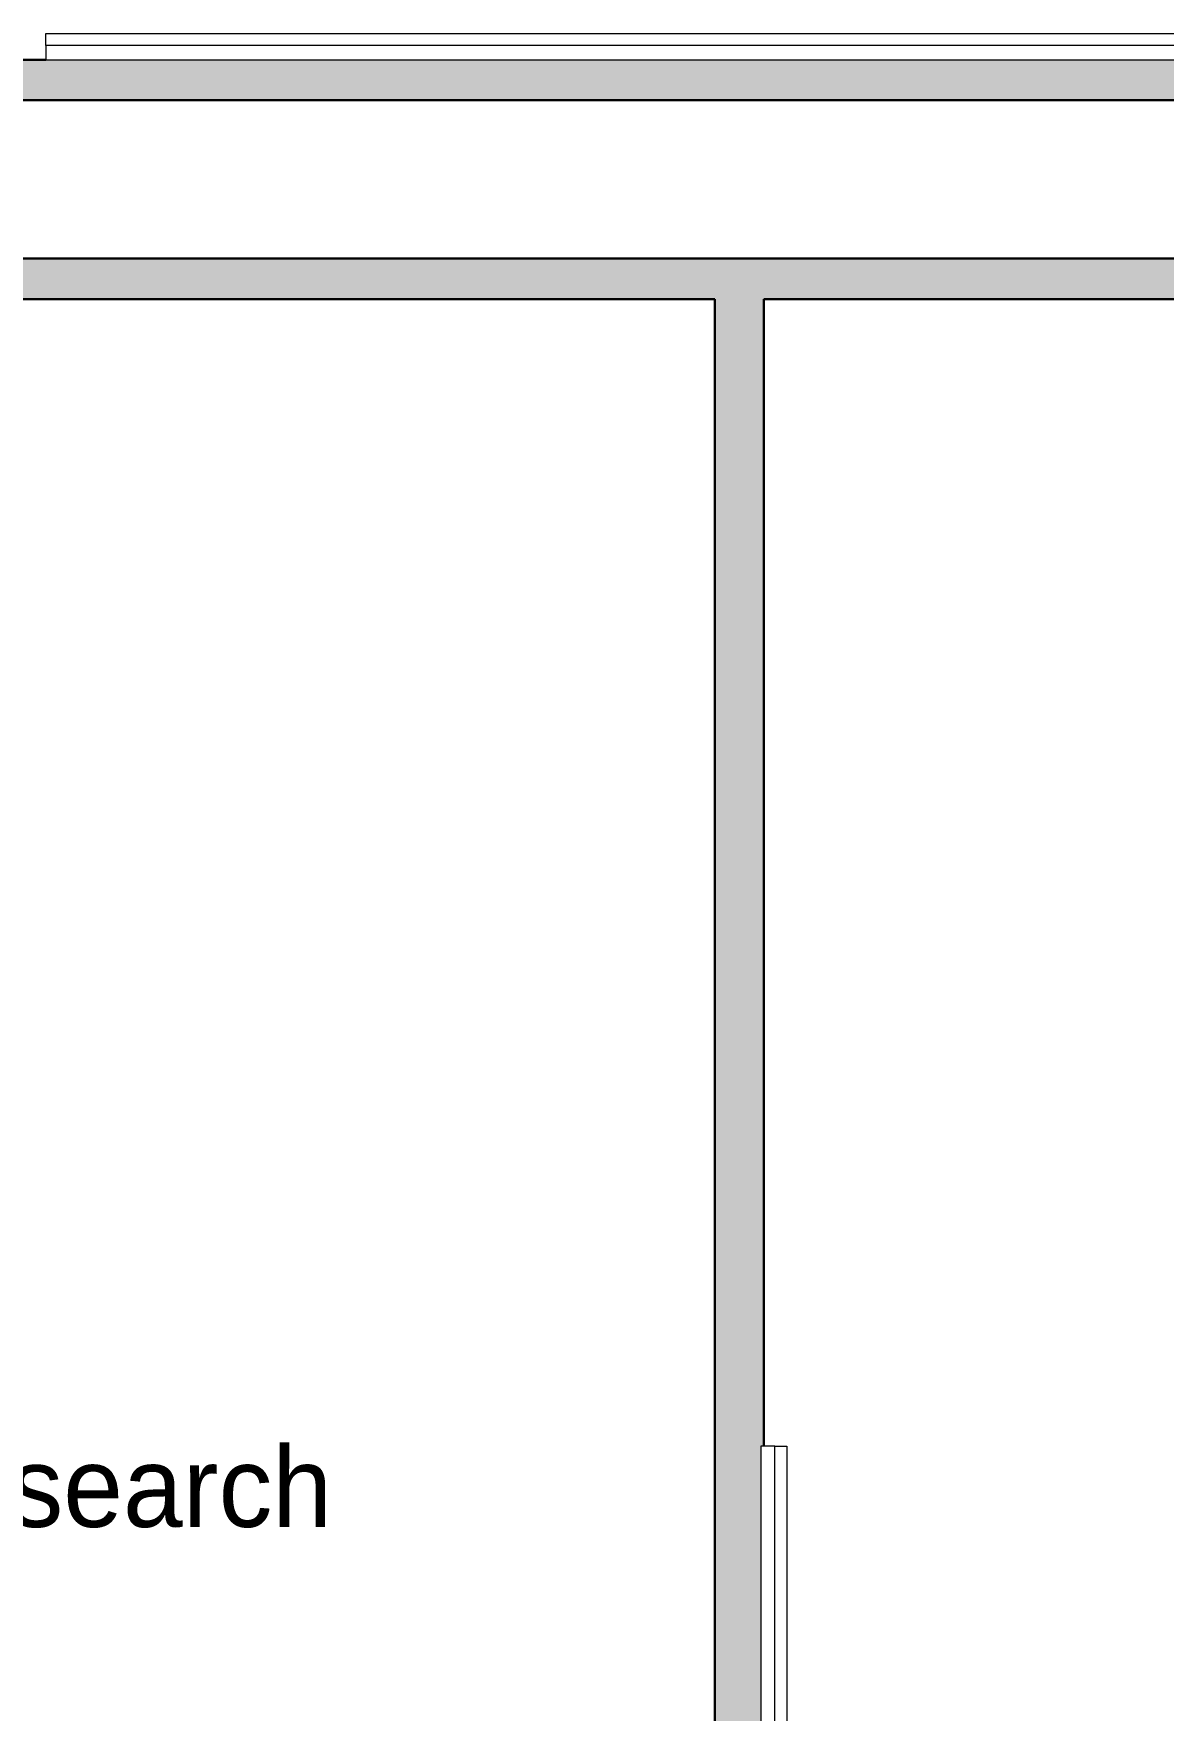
# Model space of a CAD drawing. Header units: millimetres. Extents: x 155927 to 295199, y -4084 to 97293.
# Drawn here: x 172032 to 174843, y 22798 to 26970 of the extents above; entities that cross this region are included whole.
import ezdxf

# ---------------------------------------------------------------- set-up
doc = ezdxf.new("R2010")
doc.units = ezdxf.units.MM
doc.header["$MEASUREMENT"] = 0
for name, color, linetype, lineweight in [('A-AREA-IDEN', 7, 'CONTINUOUS', 9), ('A-WALL', 7, 'CONTINUOUS', 9), ('A-WALL-PATT', 7, 'CONTINUOUS', 9), ('I-FURN', 8, 'CONTINUOUS', 9), ('I-WALL', 7, 'CONTINUOUS', 9)]:
    doc.layers.add(name, color=color, linetype=linetype, lineweight=lineweight)
doc.styles.add('Century Gothic', font='GOTHIC.TTF', dxfattribs={"height": 200})

msp = doc.modelspace()

# ---------------------------------------------------------------- hatches: boundary and pattern name
at = {"layer": 'A-WALL-PATT'}
h = msp.add_hatch(color=256, dxfattribs=at)
h.paths.add_polyline_path([(182288.8, 26804.4), (182288.8, 26905.4), (177274.7, 26905.4), (177274.7, 26804.4), (181750.5, 26804.4)], flags=0)
h.paths.add_polyline_path([(176074.7, 26804.4), (176074.7, 26905.4), (171479.8, 26905.4), (171479.8, 26804.4), (175973.7, 26804.4)], flags=0)
for points in [[(183800.8, 26309.8), (183800.8, 26410.8), (171479.8, 26410.8), (171479.8, 26309.8), (182951.1, 26309.8)], [(173726.8, 15707.6), (173848.8, 15707.6), (173848.8, 19024.3), (173843.8, 19024.3), (173843.8, 20804.7), (173848.8, 20804.7), (173848.8, 21055.5), (173840.7, 21055.5), (173840.7, 23455.5), (173848.8, 23455.5), (173848.8, 26309.8), (173726.8, 26309.8), (173726.8, 19024.3)]]:
    msp.add_hatch(color=256, dxfattribs=at).paths.add_polyline_path(points, flags=0)

# ---------------------------------------------------------------- linework, layer by layer
at = {"layer": 'A-WALL', "lineweight": 30}
for p, q in [((173726.8, 26309.8), (173726.8, 21130.7)), ((173848.8, 23455.5), (173848.8, 26309.8))]:
    msp.add_line(p, q, dxfattribs=at)
at = {"layer": 'I-FURN'}
for p, q in [((172062.2, 26970.4), (175662.2, 26970.4)), ((172062.2, 26940.4), (172062.2, 26970.4)), ((175662.2, 26940.4), (172062.2, 26940.4)), ((172062.2, 26940.4), (172062.2, 26905.4)), ((175662.2, 26940.4), (172062.2, 26940.4)), ((172062.2, 26905.4), (175662.2, 26905.4)), ((173875.7, 23455.5), (173840.7, 23455.5)), ((173840.7, 23455.5), (173840.7, 21055.5)), ((173875.7, 23455.5), (173905.7, 23455.5)), ((173875.7, 21055.5), (173875.7, 23455.5)), ((173875.7, 21055.5), (173875.7, 23455.5)), ((173905.7, 23455.5), (173905.7, 21055.5))]:
    msp.add_line(p, q, dxfattribs=at)
at = {"layer": 'I-WALL', "lineweight": 30}
for p, q in [((172062.2, 26905.4), (171479.8, 26905.4)), ((171479.8, 26804.4), (175973.7, 26804.4)), ((183800.8, 26410.8), (171479.8, 26410.8)), ((171500.8, 26309.8), (173726.8, 26309.8)), ((173848.8, 26309.8), (183800.8, 26309.8))]:
    msp.add_line(p, q, dxfattribs=at)

# ---------------------------------------------------------------- texts
at = {"layer": 'A-AREA-IDEN', "style": 'Century Gothic'}
msp.add_text('5P PHD Research', height=200, dxfattribs=at).set_placement((170589.5, 23254.6))

doc.saveas('drawing.dxf')
